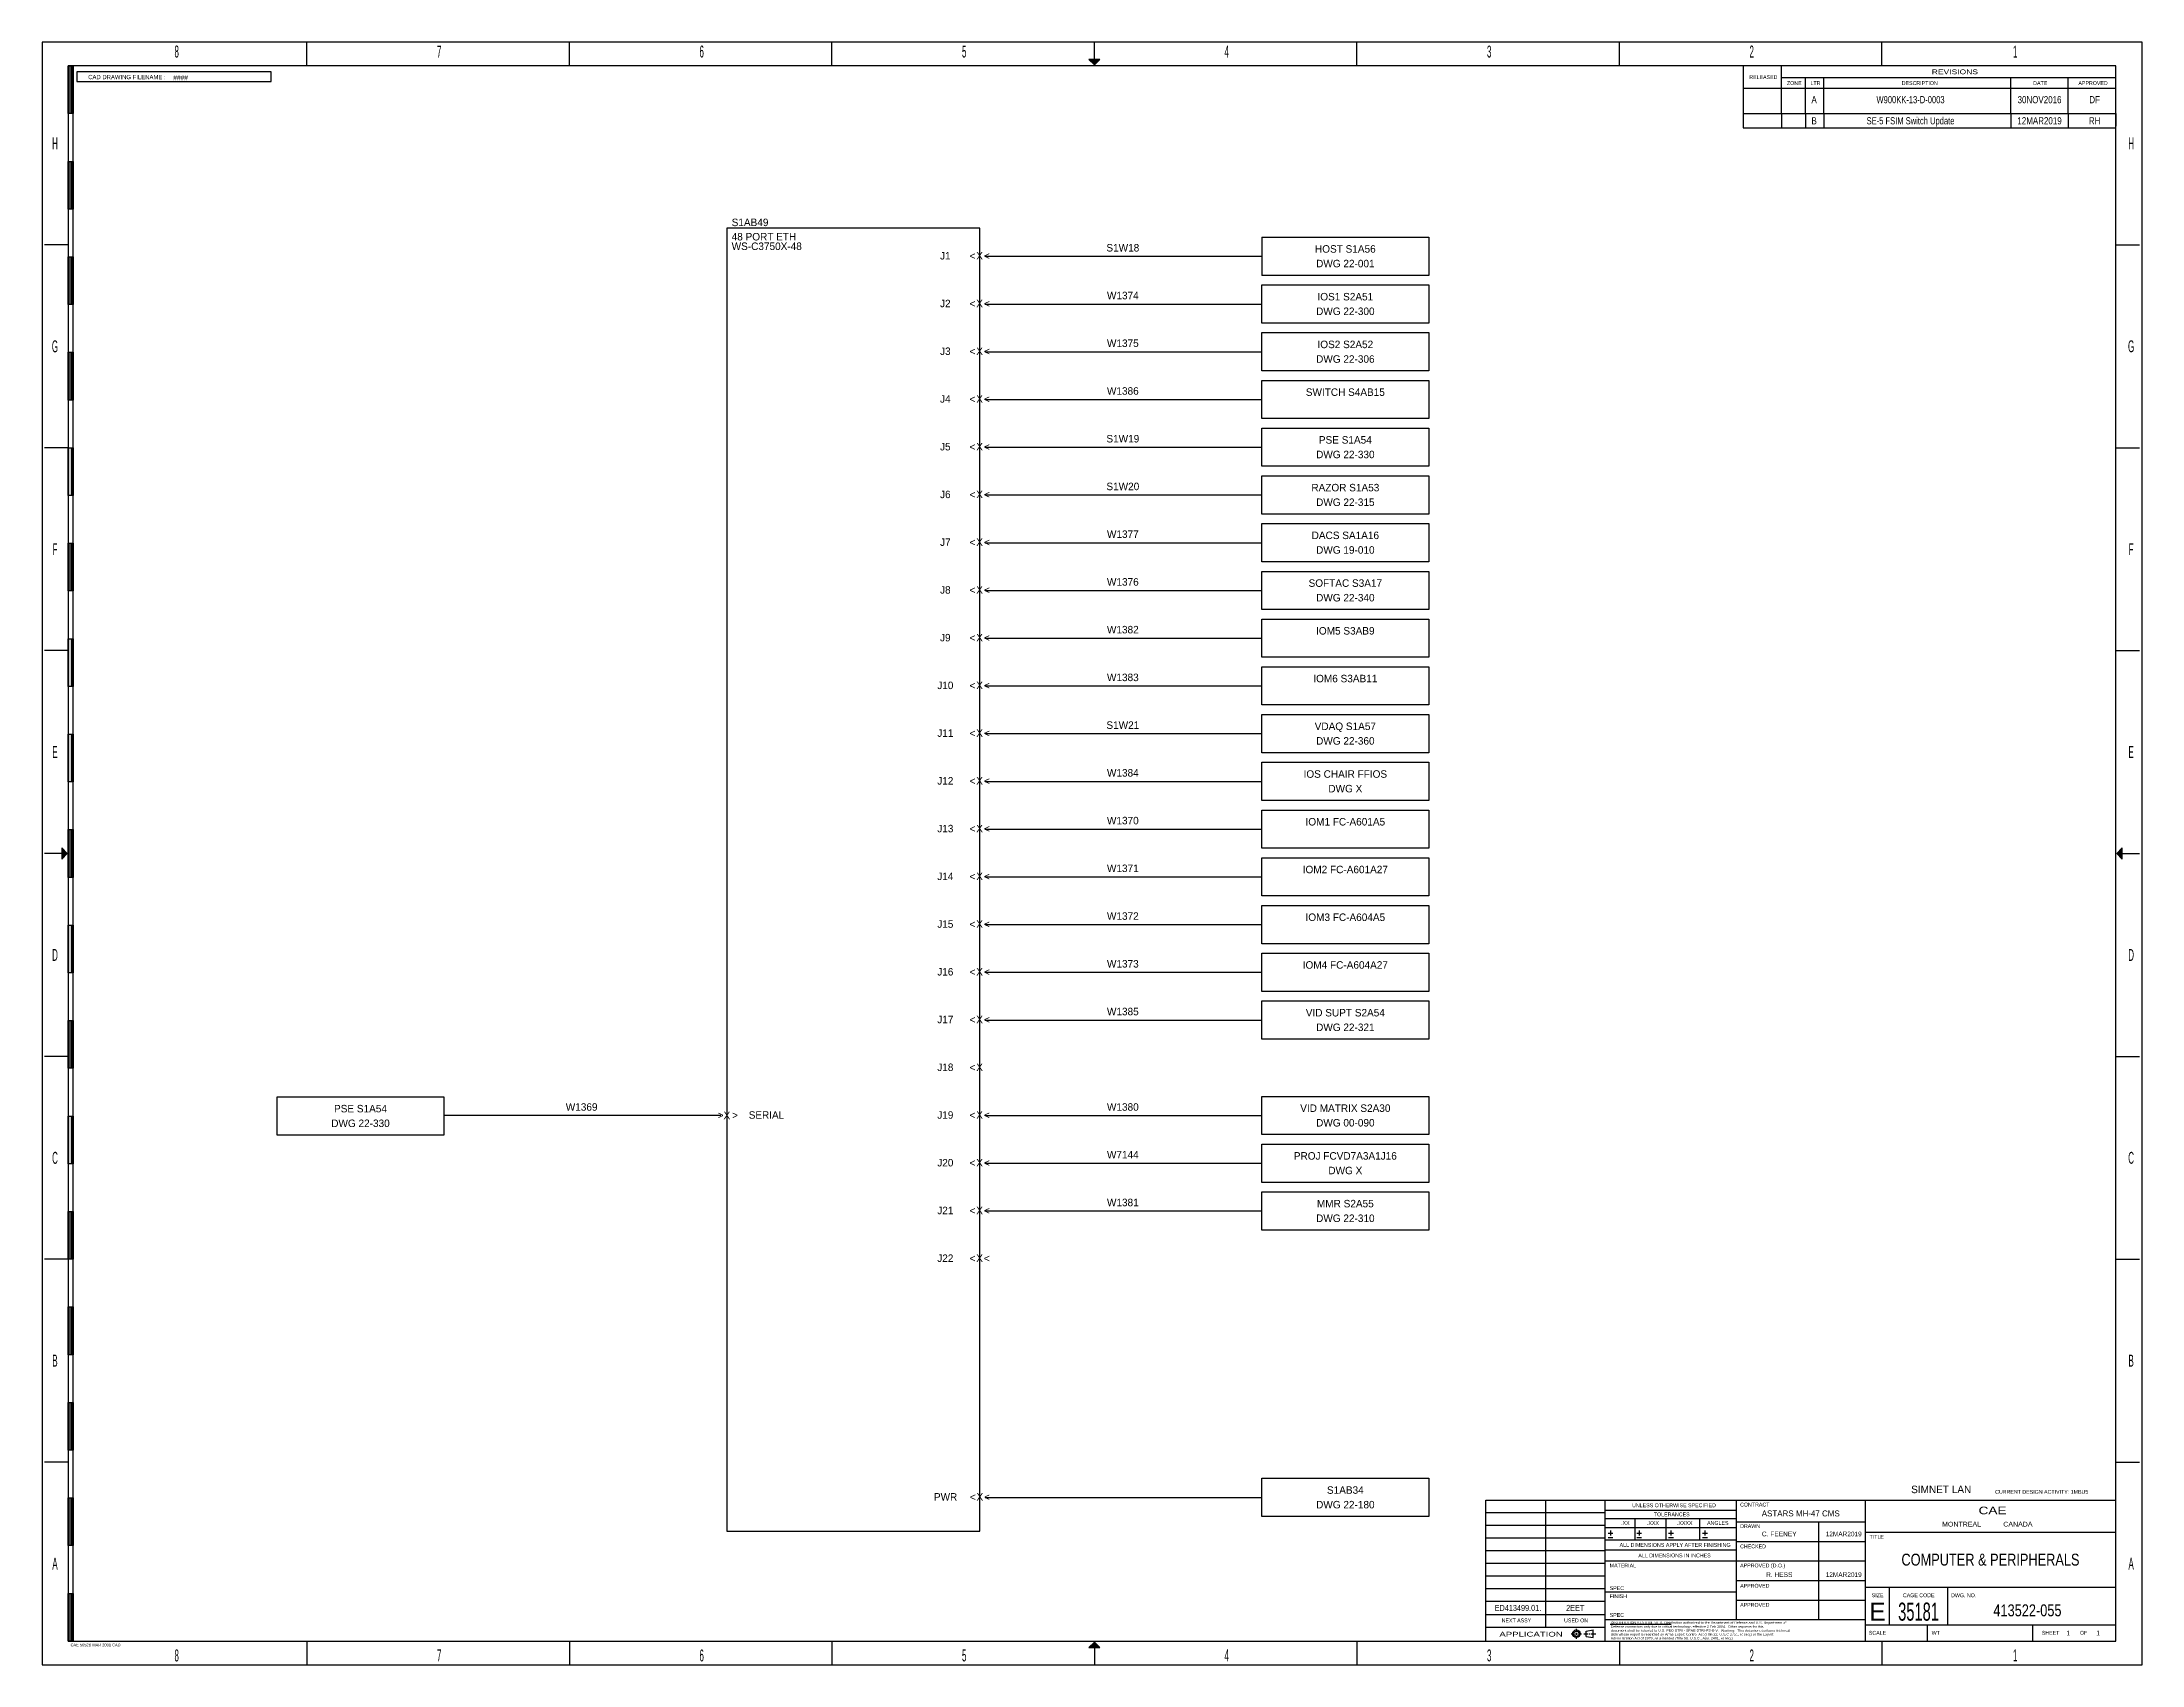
# Model space of a CAD drawing. Header units: inches. Extents: x -0.6 to 43.4, y -0.5 to 33.5.
import ezdxf
from ezdxf.enums import TextEntityAlignment as Align

# ---------------------------------------------------------------- set-up
doc = ezdxf.new("R2010")
doc.units = ezdxf.units.IN
doc.header["$MEASUREMENT"] = 0
for name, color, linetype in [('1', 7, 'Continuous'), ('35', 7, 'Continuous'), ('54', 7, 'Continuous'), ('_Modify', 6, 'Continuous'), ('Title', 6, 'Continuous')]:
    doc.layers.add(name, color=color, linetype=linetype)
doc.styles.add('dgn000', font='dgn000.shx')
doc.styles.add('dgn001', font='dgn001.shx')
doc.styles.add('dgn003', font='dgn003.shx')
doc.styles.add('dgn028', font='dgn028.shx')
doc.styles.add('dgn029', font='dgn029.shx')
doc.styles.add('dgn050', font='dgn050.shx')
doc.styles.add('dgn175', font='dgn175.shx')

msp = doc.modelspace()

# ---------------------------------------------------------------- hatches: boundary and pattern name
at = {"layer": 'Title'}
for points in [[(21.5, 33.02), (21.616, 33.136), (21.384, 33.136)], [(0, 33), (0.1, 33), (0.1, 32), (0, 32)], [(0, 31), (0.1, 31), (0.1, 30), (0, 30)], [(0, 29), (0.1, 29), (0.1, 28), (0, 28)], [(0, 7), (0.1, 7), (0.1, 6), (0, 6)], [(0, 5), (0.1, 5), (0.1, 4), (0, 4)], [(0, 3), (0.1, 3), (0.1, 2), (0, 2)], [(0, 1), (0.1, 1), (0.1, 0), (0, 0)], [(21.5, -0.02), (21.384, -0.136), (21.616, -0.136)]]:
    msp.add_hatch(color=256, dxfattribs=at).paths.add_polyline_path(points)
for points in [[(0, 27), (0.1, 27), (0.1, 26), (0, 26)], [(0, 25), (0.1, 25), (0.1, 24), (0, 24)], [(0, 23), (0.1, 23), (0.1, 22), (0, 22)], [(0, 21), (0.1, 21), (0.1, 20), (0, 20)], [(0, 19), (0.1, 19), (0.1, 18), (0, 18)], [(0, 17), (0.1, 17), (0.1, 16), (0, 16)], [(-0.02, 16.5), (-0.136, 16.616), (-0.136, 16.384)], [(42.92, 16.5), (43.036, 16.384), (43.036, 16.616)], [(0, 15), (0.1, 15), (0.1, 14), (0, 14)], [(0, 13), (0.1, 13), (0.1, 12), (0, 12)], [(0, 11), (0.1, 11), (0.1, 10), (0, 10)], [(0, 9), (0.1, 9), (0.1, 8), (0, 8)]]:
    msp.add_hatch(color=256, dxfattribs=at).paths.add_polyline_path(points, flags=0)

# ---------------------------------------------------------------- linework, layer by layer
for p, q in [((19.1, 29.6), (13.8, 29.6)), ((13.8, 29.6), (13.8, 2.305)), ((19.1, 2.305), (19.1, 29.6)), ((25.01, 29.411), (28.505, 29.411)), ((25.01, 29.411), (25.01, 28.611)), ((28.505, 29.411), (28.505, 28.611)), ((19.21, 29.011), (25.01, 29.011)), ((28.505, 28.611), (25.01, 28.611)), ((25.01, 28.411), (28.505, 28.411)), ((25.01, 27.611), (25.01, 28.411)), ((28.505, 28.411), (28.505, 27.611)), ((19.21, 28.011), (25.01, 28.011)), ((28.505, 27.611), (25.01, 27.611)), ((25.01, 27.411), (28.505, 27.411)), ((25.01, 26.611), (25.01, 27.411)), ((28.505, 27.411), (28.505, 26.611)), ((19.21, 27.011), (25.01, 27.011)), ((28.505, 26.611), (25.01, 26.611)), ((25.01, 26.411), (28.505, 26.411)), ((25.01, 25.611), (25.01, 26.411)), ((28.505, 26.411), (28.505, 25.611)), ((19.21, 26.011), (25.01, 26.011)), ((28.505, 25.611), (25.01, 25.611)), ((25.01, 25.411), (28.505, 25.411)), ((25.01, 24.611), (25.01, 25.411)), ((28.505, 25.411), (28.505, 24.611)), ((19.21, 25.011), (25.01, 25.011)), ((28.505, 24.611), (25.01, 24.611)), ((25.01, 24.411), (28.505, 24.411)), ((25.01, 23.611), (25.01, 24.411)), ((28.505, 24.411), (28.505, 23.611)), ((19.21, 24.011), (25.01, 24.011)), ((28.505, 23.611), (25.01, 23.611)), ((25.01, 23.411), (28.505, 23.411)), ((25.01, 22.611), (25.01, 23.411)), ((28.505, 23.411), (28.505, 22.611)), ((19.21, 23.011), (25.01, 23.011)), ((28.505, 22.611), (25.01, 22.611)), ((19.21, 22.011), (25.01, 22.011)), ((25.01, 22.411), (28.505, 22.411)), ((25.01, 21.611), (25.01, 22.411)), ((28.505, 22.411), (28.505, 21.611)), ((28.505, 21.611), (25.01, 21.611)), ((25.01, 21.411), (28.505, 21.411)), ((25.01, 20.611), (25.01, 21.411)), ((28.505, 21.411), (28.505, 20.611)), ((19.21, 21.011), (25.01, 21.011)), ((28.505, 20.611), (25.01, 20.611)), ((25.01, 20.411), (28.505, 20.411)), ((25.01, 19.611), (25.01, 20.411)), ((28.505, 20.411), (28.505, 19.611)), ((19.21, 20.011), (25.01, 20.011)), ((28.505, 19.611), (25.01, 19.611)), ((25.01, 19.411), (28.505, 19.411)), ((25.01, 18.611), (25.01, 19.411)), ((28.505, 19.411), (28.505, 18.611)), ((19.21, 19.011), (25.01, 19.011)), ((28.505, 18.611), (25.01, 18.611)), ((25.01, 18.411), (28.505, 18.411)), ((25.01, 17.611), (25.01, 18.411)), ((28.505, 18.411), (28.505, 17.611)), ((19.21, 18.011), (25.01, 18.011)), ((28.505, 17.611), (25.01, 17.611)), ((25.01, 17.411), (28.505, 17.411)), ((25.01, 16.611), (25.01, 17.411)), ((28.505, 17.411), (28.505, 16.611)), ((19.21, 17.011), (25.01, 17.011)), ((28.505, 16.611), (25.01, 16.611)), ((25.01, 16.411), (28.505, 16.411)), ((25.01, 15.611), (25.01, 16.411)), ((28.505, 16.411), (28.505, 15.611)), ((19.21, 16.011), (25.01, 16.011)), ((28.505, 15.611), (25.01, 15.611)), ((25.01, 15.411), (28.505, 15.411)), ((25.01, 14.611), (25.01, 15.411)), ((28.505, 15.411), (28.505, 14.611)), ((19.21, 15.011), (25.01, 15.011)), ((28.505, 14.611), (25.01, 14.611)), ((25.01, 14.411), (28.505, 14.411)), ((25.01, 13.611), (25.01, 14.411)), ((28.505, 14.411), (28.505, 13.611)), ((19.21, 14.011), (25.01, 14.011)), ((28.505, 13.611), (25.01, 13.611)), ((25.01, 13.411), (28.505, 13.411)), ((25.01, 12.611), (25.01, 13.411)), ((28.505, 13.411), (28.505, 12.611)), ((19.21, 13.011), (25.01, 13.011)), ((28.505, 12.611), (25.01, 12.611)), ((4.375, 11.4), (7.871, 11.4)), ((4.375, 10.6), (4.375, 11.4)), ((7.871, 11.4), (7.871, 10.6)), ((13.671, 11.011), (7.871, 11.011)), ((19.21, 11.011), (25.01, 11.011)), ((25.01, 11.411), (28.505, 11.411)), ((25.01, 10.611), (25.01, 11.411)), ((28.505, 11.411), (28.505, 10.611)), ((7.871, 10.6), (4.375, 10.6)), ((28.505, 10.611), (25.01, 10.611)), ((25.01, 10.411), (28.505, 10.411)), ((25.01, 9.611), (25.01, 10.411)), ((28.505, 10.411), (28.505, 9.611)), ((19.21, 10.011), (25.01, 10.011)), ((28.505, 9.611), (25.01, 9.611)), ((25.01, 9.411), (28.505, 9.411)), ((25.01, 8.611), (25.01, 9.411)), ((28.505, 9.411), (28.505, 8.611)), ((19.21, 9.011), (25.01, 9.011)), ((28.505, 8.611), (25.01, 8.611)), ((25.01, 3.411), (28.505, 3.411)), ((25.01, 2.611), (25.01, 3.411)), ((28.505, 3.411), (28.505, 2.611)), ((19.21, 3.011), (25.01, 3.011)), ((13.8, 2.305), (19.1, 2.305)), ((28.505, 2.611), (25.01, 2.611))]:
    msp.add_line(p, q)
at = {"layer": '1'}
for p, q in [((42.9, 31.47), (42.9, 32)), ((42.9, 32), (42.9, 31.735))]:
    msp.add_line(p, q, dxfattribs=at)
at = {"layer": '54'}
msp.add_line((35.096, 32), (42.9, 32), dxfattribs=at)
msp.add_line((35.096, 32), (42.9, 32), dxfattribs=at)
at = {"layer": '_Modify'}
for p, q in [((35.096, 32), (35.096, 31.7)), ((35.096, 31.7), (42.906, 31.7)), ((35.9, 32), (35.9, 31.7)), ((36.398, 32), (36.398, 31.7)), ((36.787, 32), (36.787, 31.7)), ((40.702, 32), (40.702, 31.7)), ((41.903, 32), (41.903, 31.7))]:
    msp.add_line(p, q, dxfattribs=at)
at = {"layer": 'Title'}
for p, q in [((5, 33), (5, 33.5)), ((10.5, 33), (10.5, 33.5)), ((16, 33), (16, 33.5)), ((21.5, 33.136), (21.5, 33.5)), ((27, 33), (27, 33.5)), ((32.5, 33), (32.5, 33.5)), ((38, 33), (38, 33.5)), ((0.033, 33), (0.033, 32)), ((0.067, 33), (0.067, 32)), ((0.1, 0), (0.1, 33)), ((35.096, 33), (35.096, 32)), ((35.9, 32), (35.9, 33)), ((42.9, 32.749), (35.9, 32.749)), ((36.398, 32), (36.398, 32.749)), ((36.787, 32), (36.787, 32.749)), ((40.702, 32), (40.702, 32.749)), ((41.903, 32), (41.903, 32.749)), ((35.096, 32.531), (42.9, 32.531)), ((0.033, 31), (0.033, 30)), ((0.067, 31), (0.067, 30)), ((0, 29.25), (-0.5, 29.25)), ((42.9, 29.25), (43.4, 29.25)), ((43.02, 29.25), (43.4, 29.25)), ((0.033, 29), (0.033, 28)), ((0.067, 29), (0.067, 28)), ((0.033, 27), (0.033, 26)), ((0.067, 27), (0.067, 26)), ((0, 25), (-0.5, 25)), ((0.067, 25), (0.067, 24)), ((0.1, 25), (0.1, 24)), ((42.9, 25), (43.4, 25)), ((0.033, 23), (0.033, 22)), ((0.067, 23), (0.067, 22)), ((0, 20.75), (-0.5, 20.75)), ((0.067, 21), (0.067, 20)), ((0.1, 21), (0.1, 20)), ((42.9, 20.75), (43.4, 20.75)), ((0.067, 19), (0.067, 18)), ((0.1, 19), (0.1, 18)), ((0.033, 17), (0.033, 16)), ((0.067, 17), (0.067, 16)), ((-0.136, 16.5), (-0.5, 16.5)), ((43.036, 16.5), (43.4, 16.5)), ((0.067, 15), (0.067, 14)), ((0.1, 15), (0.1, 14)), ((0.033, 13), (0.033, 12)), ((0.067, 13), (0.067, 12)), ((0, 12.25), (-0.5, 12.25)), ((42.9, 12.25), (43.4, 12.25)), ((0.067, 11), (0.067, 10)), ((0.1, 11), (0.1, 10)), ((0.033, 9), (0.033, 8)), ((0.067, 9), (0.067, 8)), ((0, 8), (-0.5, 8)), ((42.9, 8), (43.4, 8)), ((0.033, 7), (0.033, 6)), ((0.067, 7), (0.067, 6)), ((0.033, 5), (0.033, 4)), ((0.067, 5), (0.067, 4)), ((0, 3.75), (-0.5, 3.75)), ((42.9, 3.75), (43.4, 3.75)), ((0.033, 3), (0.033, 2)), ((0.067, 3), (0.067, 2)), ((32.2, 2.685), (29.7, 2.685)), ((30.95, 2.95), (30.95, 0.291)), ((32.2, 0), (32.2, 2.95)), ((32.2, 2.74), (34.955, 2.74)), ((34.955, 0.45), (34.955, 2.95)), ((37.656, 0), (37.656, 2.95)), ((32.2, 2.42), (29.7, 2.42)), ((32.2, 2.57), (34.955, 2.57)), ((32.2, 2.38), (34.955, 2.38)), ((32.265, 2.264), (32.365, 2.264)), ((32.315, 2.314), (32.315, 2.214)), ((32.821, 2.57), (32.821, 2.12)), ((32.866, 2.264), (32.966, 2.264)), ((32.916, 2.314), (32.916, 2.214)), ((33.476, 2.57), (33.476, 2.12)), ((33.531, 2.264), (33.632, 2.264)), ((33.581, 2.314), (33.581, 2.214)), ((34.178, 2.57), (34.178, 2.12)), ((34.243, 2.264), (34.343, 2.264)), ((34.293, 2.314), (34.293, 2.214)), ((34.955, 2.5), (37.656, 2.5)), ((36.671, 2.5), (36.671, 0.45)), ((37.656, 2.28), (42.9, 2.28)), ((32.2, 2.155), (29.7, 2.155)), ((32.2, 1.891), (29.7, 1.891)), ((32.2, 2.12), (34.955, 2.12)), ((32.2, 1.91), (34.955, 1.91)), ((32.365, 2.164), (32.265, 2.164)), ((32.966, 2.164), (32.866, 2.164)), ((33.632, 2.164), (33.531, 2.164)), ((34.343, 2.164), (34.243, 2.164)), ((34.955, 2.09), (37.656, 2.09)), ((32.2, 1.626), (29.7, 1.626)), ((32.2, 1.361), (29.7, 1.361)), ((32.2, 1.68), (37.656, 1.68)), ((0.033, 1), (0.033, 0)), ((0.067, 1), (0.067, 0)), ((32.2, 1.096), (29.7, 1.096)), ((32.2, 1.03), (34.955, 1.03)), ((34.955, 1.27), (37.656, 1.27)), ((37.656, 1.13), (42.9, 1.13)), ((38.161, 0.34), (38.161, 1.13)), ((39.374, 1.13), (39.374, 0.34)), ((32.2, 0.831), (29.7, 0.831)), ((29.7, 0.561), (32.2, 0.561)), ((32.2, 0.45), (37.656, 0.45)), ((34.955, 0.86), (37.656, 0.86)), ((5, 0), (5, -0.5)), ((10.5, 0), (10.5, -0.5)), ((16, 0), (16, -0.5)), ((27, 0), (27, -0.5)), ((29.7, 0.291), (32.2, 0.291)), ((31.493, 0.154), (31.555, 0.154)), ((31.577, 0.154), (31.62, 0.154)), ((31.599, 0.198), (31.599, 0.26)), ((31.599, 0.132), (31.599, 0.176)), ((31.599, 0.048), (31.599, 0.111)), ((31.642, 0.154), (31.704, 0.154)), ((31.754, 0.154), (31.839, 0.154)), ((31.805, 0.208), (31.952, 0.234)), ((31.805, 0.1), (31.805, 0.208)), ((31.805, 0.1), (31.952, 0.074)), ((31.863, 0.154), (31.887, 0.154)), ((31.91, 0.154), (32.007, 0.154)), ((31.952, 0.074), (31.952, 0.234)), ((32.306, 0.353), (33.584, 0.353)), ((32.5, 0), (32.5, -0.5)), ((37.656, 0.34), (42.9, 0.34)), ((38, 0), (38, -0.5)), ((38.957, 0), (38.957, 0.34)), ((41.156, 0.34), (41.156, 0)), ((21.5, -0.136), (21.5, -0.5))]:
    msp.add_line(p, q, dxfattribs=at)
at = {"layer": 'Title', "flags": 128}
for points in [[(-0.55, -0.5), (43.45, -0.5), (43.45, 33.5), (-0.55, 33.5), (-0.55, -0.5)], [(21.5, 33.02), (21.616, 33.136), (21.384, 33.136), (21.5, 33.02)], [(0, 0), (42.9, 0), (42.9, 33), (0, 33), (0, 0)], [(0, 33), (0.1, 33), (0.1, 32), (0, 32), (0, 33)], [(0.183, 32.675), (4.25, 32.675), (4.25, 32.875), (0.183, 32.875), (0.183, 32.675)], [(0, 31), (0.1, 31), (0.1, 30), (0, 30), (0, 31)], [(0, 29), (0.1, 29), (0.1, 28), (0, 28), (0, 29)], [(0, 27), (0.1, 27), (0.1, 26), (0, 26), (0, 27)], [(0, 25), (0.1, 25), (0.1, 24), (0, 24), (0, 25)], [(0, 23), (0.1, 23), (0.1, 22), (0, 22), (0, 23)], [(0, 21), (0.1, 21), (0.1, 20), (0, 20), (0, 21)], [(0, 19), (0.1, 19), (0.1, 18), (0, 18), (0, 19)], [(0, 17), (0.1, 17), (0.1, 16), (0, 16), (0, 17)], [(-0.02, 16.5), (-0.136, 16.616), (-0.136, 16.384), (-0.02, 16.5)], [(42.92, 16.5), (43.036, 16.384), (43.036, 16.616), (42.92, 16.5)], [(0, 15), (0.1, 15), (0.1, 14), (0, 14), (0, 15)], [(0, 13), (0.1, 13), (0.1, 12), (0, 12), (0, 13)], [(0, 11), (0.1, 11), (0.1, 10), (0, 10), (0, 11)], [(0, 9), (0.1, 9), (0.1, 8), (0, 8), (0, 9)], [(0, 7), (0.1, 7), (0.1, 6), (0, 6), (0, 7)], [(0, 5), (0.1, 5), (0.1, 4), (0, 4), (0, 5)], [(0, 3), (0.1, 3), (0.1, 2), (0, 2), (0, 3)], [(29.7, 0), (29.7, 2.95), (42.9, 2.95)], [(0, 1), (0.1, 1), (0.1, 0), (0, 0), (0, 1)], [(21.5, -0.02), (21.384, -0.136), (21.616, -0.136), (21.5, -0.02)]]:
    msp.add_lwpolyline(points, dxfattribs=at)
at = {"layer": 'Title'}
for radius in [0.0802, 0.0541]:
    msp.add_circle((31.599, 0.154), radius, dxfattribs=at)

# ---------------------------------------------------------------- texts
for s, p in [('48 PORT ETH', (13.9, 29.5)), ('S1AB49', (13.9, 29.8)), ('WS-C3750X-48', (13.9, 29.3))]:
    msp.add_text(s, height=0.157).set_placement(p, align=Align.TOP_LEFT)
for s, height, style, p in [('J1', 0.156, 'dgn003', (18.377, 29.022)), ('<', 0.156, 'dgn050', (18.947, 29.019)), ('X', 0.156, 'dgn003', (19.095, 29.022)), ('<', 0.156, 'dgn050', (19.246, 29.019)), ('HOST S1A56', 0.157, 'dgn000', (26.758, 29.165)), ('DWG 22-001', 0.157, 'dgn000', (26.758, 28.859)), ('IOS1 S2A51', 0.157, 'dgn000', (26.758, 28.165)), ('J2', 0.156, 'dgn003', (18.377, 28.022)), ('<', 0.156, 'dgn050', (18.947, 28.019)), ('X', 0.156, 'dgn003', (19.095, 28.022)), ('<', 0.156, 'dgn050', (19.246, 28.019)), ('DWG 22-300', 0.157, 'dgn000', (26.758, 27.859)), ('J3', 0.156, 'dgn003', (18.377, 27.022)), ('<', 0.156, 'dgn050', (18.947, 27.019)), ('X', 0.156, 'dgn003', (19.095, 27.022)), ('<', 0.156, 'dgn050', (19.246, 27.019)), ('DWG 22-306', 0.157, 'dgn000', (26.758, 26.859)), ('IOS2 S2A52', 0.157, 'dgn000', (26.758, 27.165)), ('J4', 0.156, 'dgn003', (18.377, 26.022)), ('<', 0.156, 'dgn050', (18.947, 26.019)), ('X', 0.156, 'dgn003', (19.095, 26.022)), ('<', 0.156, 'dgn050', (19.246, 26.019)), ('SWITCH S4AB15', 0.157, 'dgn000', (26.758, 26.165)), ('J5', 0.156, 'dgn003', (18.377, 25.022)), ('X', 0.156, 'dgn003', (19.095, 25.022)), ('PSE S1A54', 0.157, 'dgn000', (26.758, 25.165)), ('<', 0.156, 'dgn050', (18.947, 25.019)), ('<', 0.156, 'dgn050', (19.246, 25.019)), ('DWG 22-330', 0.157, 'dgn000', (26.758, 24.859)), ('RAZOR S1A53', 0.157, 'dgn000', (26.758, 24.165)), ('J6', 0.156, 'dgn003', (18.377, 24.022)), ('<', 0.156, 'dgn050', (18.947, 24.019)), ('X', 0.156, 'dgn003', (19.095, 24.022)), ('<', 0.156, 'dgn050', (19.246, 24.019)), ('DWG 22-315', 0.157, 'dgn000', (26.758, 23.859)), ('J7', 0.156, 'dgn003', (18.377, 23.022)), ('<', 0.156, 'dgn050', (18.947, 23.019)), ('X', 0.156, 'dgn003', (19.095, 23.022)), ('<', 0.156, 'dgn050', (19.246, 23.019)), ('DACS SA1A16', 0.157, 'dgn000', (26.758, 23.165)), ('DWG 19-010', 0.157, 'dgn000', (26.758, 22.859)), ('J8', 0.156, 'dgn003', (18.377, 22.022)), ('<', 0.156, 'dgn050', (18.947, 22.019)), ('X', 0.156, 'dgn003', (19.095, 22.022)), ('<', 0.156, 'dgn050', (19.246, 22.019)), ('SOFTAC S3A17', 0.157, 'dgn000', (26.758, 22.165)), ('DWG 22-340', 0.157, 'dgn000', (26.758, 21.859)), ('IOM5 S3AB9', 0.157, 'dgn000', (26.758, 21.165)), ('J9', 0.156, 'dgn003', (18.377, 21.022)), ('<', 0.156, 'dgn050', (18.947, 21.019)), ('X', 0.156, 'dgn003', (19.095, 21.022)), ('<', 0.156, 'dgn050', (19.246, 21.019)), ('IOM6 S3AB11', 0.157, 'dgn000', (26.758, 20.165)), ('J10', 0.156, 'dgn003', (18.377, 20.022)), ('<', 0.156, 'dgn050', (18.947, 20.019)), ('X', 0.156, 'dgn003', (19.095, 20.022)), ('<', 0.156, 'dgn050', (19.246, 20.019)), ('J11', 0.156, 'dgn003', (18.377, 19.022)), ('<', 0.156, 'dgn050', (18.947, 19.019)), ('X', 0.156, 'dgn003', (19.095, 19.022)), ('<', 0.156, 'dgn050', (19.246, 19.019)), ('VDAQ S1A57', 0.157, 'dgn000', (26.758, 19.165)), ('DWG 22-360', 0.157, 'dgn000', (26.758, 18.859)), ('J12', 0.156, 'dgn003', (18.377, 18.022)), ('<', 0.156, 'dgn050', (18.947, 18.019)), ('X', 0.156, 'dgn003', (19.095, 18.022)), ('<', 0.156, 'dgn050', (19.246, 18.019)), ('IOS CHAIR FFIOS', 0.157, 'dgn000', (26.758, 18.165)), ('DWG X', 0.157, 'dgn000', (26.758, 17.859)), ('IOM1 FC-A601A5', 0.157, 'dgn000', (26.758, 17.165)), ('J13', 0.156, 'dgn003', (18.377, 17.022)), ('<', 0.156, 'dgn050', (18.947, 17.019)), ('X', 0.156, 'dgn003', (19.095, 17.022)), ('<', 0.156, 'dgn050', (19.246, 17.019)), ('J14', 0.156, 'dgn003', (18.377, 16.022)), ('<', 0.156, 'dgn050', (18.947, 16.019)), ('X', 0.156, 'dgn003', (19.095, 16.022)), ('<', 0.156, 'dgn050', (19.246, 16.019)), ('IOM2 FC-A601A27', 0.157, 'dgn000', (26.758, 16.165)), ('J15', 0.156, 'dgn003', (18.377, 15.022)), ('<', 0.156, 'dgn050', (18.947, 15.019)), ('X', 0.156, 'dgn003', (19.095, 15.022)), ('<', 0.156, 'dgn050', (19.246, 15.019)), ('IOM3 FC-A604A5', 0.157, 'dgn000', (26.758, 15.165)), ('J16', 0.156, 'dgn003', (18.377, 14.022)), ('X', 0.156, 'dgn003', (19.095, 14.022)), ('IOM4 FC-A604A27', 0.157, 'dgn000', (26.758, 14.165)), ('<', 0.156, 'dgn050', (18.947, 14.019)), ('<', 0.156, 'dgn050', (19.246, 14.019)), ('VID SUPT S2A54', 0.157, 'dgn000', (26.758, 13.165)), ('J17', 0.156, 'dgn003', (18.377, 13.022)), ('<', 0.156, 'dgn050', (18.947, 13.019)), ('X', 0.156, 'dgn003', (19.095, 13.022)), ('<', 0.156, 'dgn050', (19.246, 13.019)), ('DWG 22-321', 0.157, 'dgn000', (26.758, 12.859)), ('J18', 0.156, 'dgn003', (18.377, 12.022)), ('<', 0.156, 'dgn050', (18.947, 12.019)), ('X', 0.156, 'dgn003', (19.095, 12.022)), ('PSE S1A54', 0.157, 'dgn000', (6.123, 11.155)), ('X', 0.156, 'dgn003', (13.8, 11.012)), ('SERIAL', 0.156, 'dgn003', (14.629, 11.022)), ('J19', 0.156, 'dgn003', (18.377, 11.022)), ('<', 0.156, 'dgn050', (18.947, 11.019)), ('X', 0.156, 'dgn003', (19.095, 11.022)), ('<', 0.156, 'dgn050', (19.246, 11.019)), ('VID MATRIX S2A30', 0.157, 'dgn000', (26.758, 11.165)), ('DWG 22-330', 0.157, 'dgn000', (6.123, 10.848)), ('DWG 00-090', 0.157, 'dgn000', (26.758, 10.859)), ('PROJ FCVD7A3A1J16', 0.157, 'dgn000', (26.758, 10.165)), ('J20', 0.156, 'dgn003', (18.377, 10.022)), ('<', 0.156, 'dgn050', (18.947, 10.019)), ('X', 0.156, 'dgn003', (19.095, 10.022)), ('<', 0.156, 'dgn050', (19.246, 10.019)), ('DWG X', 0.157, 'dgn000', (26.758, 9.859)), ('MMR S2A55', 0.157, 'dgn000', (26.758, 9.165)), ('J21', 0.156, 'dgn003', (18.377, 9.022)), ('<', 0.156, 'dgn050', (18.947, 9.019)), ('X', 0.156, 'dgn003', (19.095, 9.022)), ('<', 0.156, 'dgn050', (19.246, 9.019)), ('DWG 22-310', 0.157, 'dgn000', (26.758, 8.859)), ('J22', 0.156, 'dgn003', (18.377, 8.022)), ('<', 0.156, 'dgn050', (18.947, 8.019)), ('X', 0.156, 'dgn003', (19.095, 8.022)), ('<', 0.156, 'dgn050', (19.246, 8.019)), ('PWR', 0.156, 'dgn003', (18.383, 3.022)), ('X', 0.156, 'dgn003', (19.1, 3.022)), ('S1AB34', 0.157, 'dgn000', (26.758, 3.165)), ('<', 0.156, 'dgn050', (18.952, 3.019)), ('<', 0.156, 'dgn050', (19.251, 3.019)), ('DWG 22-180', 0.157, 'dgn000', (26.758, 2.859))]:
    msp.add_text(s, height=height, dxfattribs=dict(style=style)).set_placement(p, align=Align.MIDDLE_CENTER)
at = {"style": 'dgn050'}
for s, p in [('S1W18', (22.096, 29.111)), ('W1374', (22.096, 28.111)), ('W1375', (22.096, 27.111)), ('W1386', (22.096, 26.111)), ('S1W19', (22.096, 25.111)), ('S1W20', (22.096, 24.111)), ('W1377', (22.096, 23.111)), ('W1376', (22.096, 22.111)), ('W1382', (22.096, 21.111)), ('W1383', (22.096, 20.111)), ('S1W21', (22.096, 19.111)), ('W1384', (22.096, 18.111)), ('W1370', (22.096, 17.111)), ('W1371', (22.096, 16.111)), ('W1372', (22.096, 15.111)), ('W1373', (22.096, 14.111)), ('W1385', (22.096, 13.111)), ('W1369', (10.757, 11.111)), ('W1380', (22.096, 11.111)), ('W7144', (22.096, 10.111)), ('W1381', (22.096, 9.111))]:
    msp.add_text(s, height=0.157, dxfattribs=at).set_placement(p, align=Align.CENTER)
at = {"style": 'dgn050', "text_generation_flag": 4}
for p in [(13.67, 11.011), (13.97, 11.011)]:
    msp.add_text('>', height=0.156, dxfattribs=at).set_placement(p, align=Align.MIDDLE_CENTER)
at = {"layer": '1', "insert": (2.2, 32.7), "char_height": 0.1, "attachment_point": 7, "style": 'dgn003'}
msp.add_mtext('####', dxfattribs=at)
at = {"layer": '35', "style": 'dgn050'}
msp.add_text('SIMNET LAN', height=0.157, dxfattribs=at).set_placement((39.243, 3.1), align=Align.CENTER)
at = {"layer": '54', "style": 'dgn050'}
for s, height, p in [('ASTARS MH-47 CMS', 0.125, (36.3, 2.675)), ('1 ', 0.1, (41.925, 0.17)), ('1 ', 0.1, (42.55, 0.17))]:
    msp.add_text(s, height=height, dxfattribs=at).set_placement(p, align=Align.MIDDLE_CENTER)
at = {"layer": '54'}
for s, p in [('C. FEENEY', (35.85, 2.245)), ('R. HESS', (35.85, 1.393))]:
    msp.add_text(s, height=0.1, dxfattribs=at).set_placement(p, align=Align.MIDDLE_CENTER)
at = {"layer": '54', "width": 0.849999}
for p in [(37.2, 2.245), (37.2, 1.393)]:
    msp.add_text('12MAR2019', height=0.1, dxfattribs=at).set_placement(p, align=Align.MIDDLE_CENTER)
at = {"layer": '54', "style": 'dgn050'}
for s, height, width, p in [(' COMPUTER & PERIPHERALS ', 0.25, 0.8, (40.275, 1.707)), ('ED413499.01.', 0.125, 0.799998, (30.375, 0.696)), ('2EET', 0.125, 0.799998, (31.575, 0.696)), ('   413522-055    ', 0.25, 0.8, (41.087, 0.645))]:
    msp.add_text(s, height=height, dxfattribs=dict(at, width=width)).set_placement(p, align=Align.MIDDLE_CENTER)
at = {"layer": '_Modify', "width": 0.833333}
for s, style, p in [('A', 'dgn029', (36.58, 32.292)), ('30NOV2016', 'dgn028', (41.303, 32.292)), ('DF', 'dgn028', (42.457, 32.292))]:
    msp.add_text(s, height=0.15, dxfattribs=dict(at, style=style)).set_placement(p, align=Align.MIDDLE_CENTER)
at = {"layer": '_Modify', "style": 'dgn028', "width": 0.790062}
msp.add_text('W900KK-13-D-0003', height=0.15, rotation=360, dxfattribs=at).set_placement((38.6, 32.292), align=Align.MIDDLE_CENTER)
at = {"layer": '_Modify', "width": 0.833333}
for s, p in [('B', (36.58, 31.85)), ('12MAR2019', (41.303, 31.85)), ('RH', (42.457, 31.85))]:
    msp.add_text(s, height=0.15, dxfattribs=at).set_placement(p, align=Align.MIDDLE_CENTER)
at = {"layer": '_Modify', "width": 0.790062}
msp.add_text('SE-5 FSIM Switch Update', height=0.15, rotation=360, dxfattribs=at).set_placement((38.6, 31.85), align=Align.MIDDLE_CENTER)
at = {"layer": 'Title'}
for s, height, style, width, p in [('8', 0.25, 'dgn000', 0.500016, (2.272, 33.3)), ('7', 0.25, 'dgn000', 0.500016, (7.772, 33.3)), ('6', 0.25, 'dgn000', 0.500016, (13.272, 33.3)), ('5', 0.25, 'dgn000', 0.500016, (18.772, 33.3)), ('4', 0.25, 'dgn000', 0.500016, (24.272, 33.3)), ('3', 0.25, 'dgn000', 0.500016, (29.772, 33.3)), ('2', 0.25, 'dgn000', 0.500016, (35.272, 33.3)), ('1', 0.25, 'dgn000', 0.500016, (40.793, 33.3)), ('RELEASED', 0.08, 'dgn000', 1.000008, (35.516, 32.765)), ('ZONE', 0.08, 'dgn000', 0.999992, (36.165, 32.64)), ('REVISIONS', 0.1, 'dgn000', 1.331087, (39.529, 32.875)), ('DATE', 0.08, 'dgn000', 0.999992, (41.318, 32.64)), ('H', 0.25, 'dgn000', 0.500016, (-0.278, 31.375)), ('H', 0.25, 'dgn000', 0.500016, (43.222, 31.375)), ('G', 0.25, 'dgn000', 0.500016, (-0.278, 27.125)), ('G', 0.25, 'dgn000', 0.500016, (43.222, 27.125)), ('F', 0.25, 'dgn000', 0.500016, (-0.278, 22.875)), ('F', 0.25, 'dgn000', 0.500016, (43.222, 22.875)), ('E', 0.25, 'dgn000', 0.500016, (-0.278, 18.625)), ('E', 0.25, 'dgn000', 0.500016, (43.222, 18.625)), ('E', 0.25, 'dgn000', 0.500016, (43.222, 18.625)), ('D', 0.25, 'dgn000', 0.500016, (-0.278, 14.375)), ('D', 0.25, 'dgn000', 0.500016, (43.222, 14.375)), ('C', 0.25, 'dgn000', 0.500016, (-0.278, 10.125)), ('C', 0.25, 'dgn000', 0.500016, (43.222, 10.125)), ('B', 0.25, 'dgn000', 0.500016, (-0.278, 5.875)), ('B', 0.25, 'dgn000', 0.500016, (43.222, 5.875)), ('CAE', 0.16, 'dgn000', 1.330983, (40.318, 2.737)), ('MONTREAL', 0.1, 'dgn000', 1.099996, (39.67, 2.45)), ('CANADA', 0.1, 'dgn000', 1.09999, (40.85, 2.45)), ('ALL DIMENSIONS APPLY AFTER FINISHING', 0.08, 'dgn000', 0.874997, (33.667, 2.015)), ('A', 0.25, 'dgn000', 0.500016, (-0.278, 1.625)), ('A', 0.25, 'dgn000', 0.500016, (43.222, 1.625)), ('35181', 0.38, 'dgn001', 0.605262, (38.768, 0.618)), ('APPLICATION', 0.1, 'dgn000', 1.5, (30.649, 0.145)), ('8', 0.25, 'dgn000', 0.500016, (2.272, -0.3)), ('7', 0.25, 'dgn000', 0.500016, (7.772, -0.3)), ('6', 0.25, 'dgn000', 0.500016, (13.272, -0.3)), ('5', 0.25, 'dgn000', 0.500016, (18.772, -0.3)), ('4', 0.25, 'dgn000', 0.500016, (24.272, -0.3)), ('3', 0.25, 'dgn000', 0.500016, (29.772, -0.3)), ('2', 0.25, 'dgn000', 0.500016, (35.272, -0.3)), ('1', 0.25, 'dgn000', 0.500016, (40.793, -0.3))]:
    msp.add_text(s, height=height, dxfattribs=dict(at, style=style, width=width)).set_placement(p, align=Align.MIDDLE_CENTER)
for s, height, style, p in [('CAD DRAWING FILENAME :', 0.09, 'dgn000', (1.229, 32.766)), ('LTR', 0.08, 'dgn000', (36.608, 32.64)), ('DESCRIPTION', 0.08, 'dgn000', (38.793, 32.64)), ('APPROVED', 0.08, 'dgn000', (42.424, 32.64)), ('UNLESS OTHERWISE SPECIFIED', 0.08, 'dgn000', (33.644, 2.845)), ('TOLERANCES', 0.08, 'dgn000', (33.597, 2.655)), ('.XX', 0.08, 'dgn000', (32.625, 2.475)), ('.XXX', 0.08, 'dgn000', (33.203, 2.475)), ('.XXXX', 0.08, 'dgn000', (33.869, 2.475)), ('ANGLES', 0.08, 'dgn000', (34.562, 2.475)), ('D71-E001', 0.0001, 'dgn175', (35.031, 2.45)), ('ALL DIMENSIONS IN INCHES', 0.08, 'dgn000', (33.655, 1.795)), ('NEXT ASSY', 0.08, 'dgn000', (30.343, 0.434)), ('USED ON', 0.08, 'dgn000', (31.593, 0.434)), ('E', 0.38, 'dgn001', (37.909, 0.618))]:
    msp.add_text(s, height=height, dxfattribs=dict(at, style=style)).set_placement(p, align=Align.MIDDLE_CENTER)
at = {"layer": 'Title', "style": 'dgn000'}
for s, height, p in [('CURRENT DESIGN ACTIVITY: 1MBU5', 0.08, (40.373, 3.167)), ('DRAWN', 0.08, (35.03, 2.45)), ('TITLE', 0.08, (37.741, 2.225)), ('APPROVED (D.O.)', 0.08, (35.03, 1.625)), ('APPROVED', 0.08, (35.03, 1.2)), ('DWG. NO.', 0.08, (39.45, 1)), ('APPROVED', 0.08, (35.03, 0.8)), ('CAE 5652B MAR 2001 CAD', 0.06, (0.049, -0.05))]:
    msp.add_text(s, height=height, dxfattribs=at).set_placement(p, align=Align.TOP_LEFT)
for s, height, width, p in [('CONTRACT', 0.08, 1.000008, (35.03, 2.9)), ('CHECKED', 0.08, 1.000008, (35.03, 2.025)), ('MATERIAL', 0.08, 1.000008, (32.297, 1.625)), ('SPEC', 0.08, 1.000008, (32.297, 1.15)), ('FINISH', 0.08, 1.000008, (32.297, 0.981)), ('SPEC', 0.08, 1.000008, (32.297, 0.587)), ('Administration Act of 1979, as amended (Title 50, U.S.C., App. 2401, et seq.)', 0.0476, 1.176471, (32.32, 0.084)), ('document shall be referred to U.S. PEO STRI - SFAE-STRI-PS-E-V.  Warning:  This document contains technical', 0.0476, 1.176471, (32.32, 0.247)), ('data whose export is restricted by Arms-Export Control Act (Title 22, U.S.C 2751, et seq.) or the Export', 0.0476, 1.176471, (32.32, 0.165)), ('DISTRIBUTION STATEMENT D. Distribution authorized to the Department of Defense and U.S. Department of', 0.0476, 1.176471, (32.32, 0.41)), ('Defense contractors only due to critical technology, effective 2 Feb 2004.  Other requests for this', 0.0476, 1.176471, (32.32, 0.328))]:
    msp.add_text(s, height=height, dxfattribs=dict(at, width=width)).set_placement(p, align=Align.TOP_LEFT)
at = {"layer": 'Title', "style": 'dgn000', "width": 1.000008}
msp.add_text('SIZE', height=0.08, dxfattribs=at).set_placement((37.909, 1), align=Align.TOP_CENTER)
at = {"layer": 'Title', "style": 'dgn000'}
msp.add_text('CAGE CODE', height=0.08, dxfattribs=at).set_placement((38.772, 1), align=Align.TOP_CENTER)
for s, width, p in [('SCALE', 1.000008, (37.727, 0.175)), ('WT', 1.000015, (39.044, 0.175)), ('SHEET', 1.000008, (41.35, 0.175)), ('OF', 1.000015, (42.149, 0.175))]:
    msp.add_text(s, height=0.08, dxfattribs=dict(at, width=width)).set_placement(p, align=Align.MIDDLE_LEFT)

doc.saveas('drawing.dxf')
